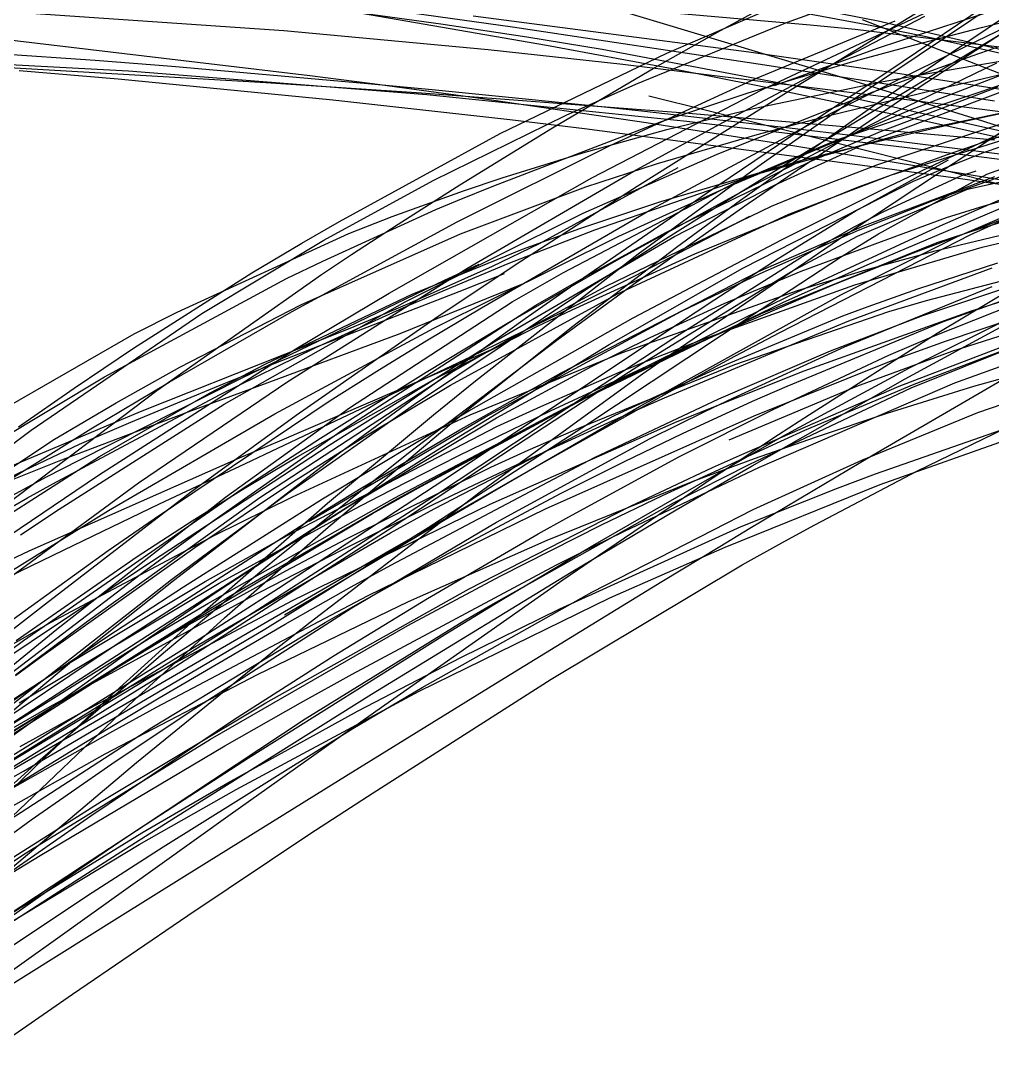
# Model space of a CAD drawing. Header units: metres. Extents: x -663 to 215, y -40 to 703.
# Drawn here: x 41.2 to 92.1, y 282.4 to 337 of the extents above; entities that cross this region are included whole.
import ezdxf

# ---------------------------------------------------------------- set-up
doc = ezdxf.new("R2010")
doc.units = ezdxf.units.M

msp = doc.modelspace()

# ---------------------------------------------------------------- linework, layer by layer
for p, q in [((77.846, 336.448, -2444.616), (84.978, 340.334, -2440.788)), ((86.103, 336.94, -2344.355), (73.764, 339.355, -2338.24)), ((84.067, 334.904, -2421.211), (91.501, 339.463, -2415.292)), ((81.359, 336.891, -2431.161), (87.31, 339.036, -2425.797)), ((86.71, 334.38, -2422.239), (93.634, 339.052, -2416.934)), ((66.962, 336.619, -2342.398), (53.025, 338.575, -2331.778)), ((84.447, 333.924, -2347.657), (69.39, 338.454, -2337.878)), ((85.599, 336.728, -2346.038), (75.498, 338.619, -2341.069)), ((90.523, 334.963, -2429.258), (96.218, 338.673, -2425.719)), ((90.747, 335.652, -2440.922), (96.816, 338.594, -2437.253)), ((82.543, 336.738, -2342.038), (67.581, 338.033, -2336.209)), ((85.552, 333.357, -2431.126), (92.345, 337.922, -2427.143)), ((54.979, 336.44, -2346.716), (41.224, 337.384, -2337.938)), ((68.729, 335.673, -2336.822), (57.734, 337.572, -2331.834)), ((63.204, 336.777, -2331.843), (59.134, 337.337, -2329.938)), ((79.339, 335.324, -2343.675), (64.892, 337.196, -2337.207)), ((75.04, 335.271, -2432.472), (79.902, 337.359, -2428.947)), ((80.047, 333.356, -2435.239), (88.792, 337.477, -2430.734)), ((84.075, 334.878, -2423.37), (88.546, 337.21, -2420.182)), ((87.185, 335.896, -2425.619), (92.443, 337.612, -2421.462)), ((90.751, 335.848, -2427.531), (93.039, 337.383, -2426.156)), ((91.583, 336.63, -2419.657), (95.462, 337.587, -2416.356)), ((67.71, 336.099, -2333.963), (63.204, 336.777, -2331.843)), ((80.168, 334.63, -2351.887), (66.962, 336.619, -2342.398)), ((73.409, 333.635, -2437.888), (81.359, 336.891, -2431.161)), ((79.707, 333.935, -2437.907), (86.997, 336.959, -2433.179)), ((84.896, 336.505, -2342.969), (82.543, 336.738, -2342.038)), ((97.287, 332.31, -2363.021), (85.278, 337.003, -2355.086)), ((88.615, 336.113, -2347.514), (85.599, 336.728, -2346.038)), ((98.094, 334.152, -2350.311), (86.103, 336.94, -2344.355)), ((87.962, 335.692, -2422.598), (91.583, 336.63, -2419.657)), ((89.586, 334.498, -2423.416), (93.655, 336.958, -2421.2)), ((65.689, 335.442, -2353.178), (54.979, 336.44, -2346.716)), ((71.659, 335.458, -2335.829), (67.71, 336.099, -2333.963)), ((74.416, 334.512, -2446.396), (77.846, 336.448, -2444.616)), ((96.889, 335.034, -2347.906), (84.896, 336.505, -2342.969)), ((94.352, 334.839, -2350.31), (88.615, 336.113, -2347.514)), ((56.349, 334.073, -2334.66), (40.003, 336.017, -2328.466)), ((75.312, 334.436, -2339.792), (68.729, 335.673, -2336.822)), ((80.672, 333.567, -2430.471), (86.119, 335.537, -2426.441)), ((84.658, 334.788, -2425.189), (87.962, 335.692, -2422.598)), ((85.879, 332.515, -2430.369), (90.751, 335.848, -2427.531)), ((86.119, 335.537, -2426.441), (87.185, 335.896, -2425.619)), ((86.509, 333.557, -2443.371), (90.747, 335.652, -2440.922)), ((91.038, 335.133, -2418.198), (93.034, 335.829, -2416.356)), ((46.838, 334.327, -2336.782), (33.626, 335.014, -2328.735)), ((45.096, 334.873, -2330.203), (36.725, 335.457, -2326.783)), ((72.735, 334.676, -2357.195), (65.689, 335.442, -2353.178)), ((66.308, 331.053, -2438.534), (75.04, 335.271, -2432.472)), ((83.063, 333.29, -2341.262), (71.659, 335.458, -2335.829)), ((86.786, 334.254, -2346.928), (79.339, 335.324, -2343.675)), ((85.703, 333.184, -2422.902), (91.038, 335.133, -2418.198)), ((88.203, 333.44, -2430.671), (90.523, 334.963, -2429.258)), ((88.307, 334.135, -2411.545), (93.601, 335.03, -2406.38)), ((46.883, 334.136, -2329.841), (33.333, 334.903, -2320.378)), ((49.111, 334.566, -2331.833), (45.096, 334.873, -2330.203)), ((59.371, 333.666, -2335.943), (49.111, 334.566, -2331.833)), ((69.043, 331.349, -2449.084), (74.416, 334.512, -2446.396)), ((85.161, 333.134, -2363.548), (72.735, 334.676, -2357.195)), ((79.813, 333.547, -2341.814), (75.312, 334.436, -2339.792)), ((77.967, 331.626, -2427.614), (84.075, 334.878, -2423.37)), ((79.296, 333.178, -2429.223), (84.658, 334.788, -2425.189)), ((92.192, 332.756, -2359.683), (80.168, 334.63, -2351.887)), ((81.471, 329.572, -2427.76), (89.586, 334.498, -2423.416)), ((81.919, 333.587, -2422.883), (84.067, 334.904, -2421.211)), ((87.029, 332.185, -2442.629), (92.329, 334.763, -2439.892)), ((46.295, 333.903, -2335.857), (41.123, 334.337, -2332.812)), ((57.543, 332.804, -2342.373), (46.295, 333.903, -2335.857)), ((62.477, 333.09, -2345.998), (46.838, 334.327, -2336.782)), ((54.038, 333.706, -2334.854), (46.883, 334.136, -2329.841)), ((59.62, 333.652, -2335.881), (56.349, 334.073, -2334.66)), ((72.1, 330.448, -2442.289), (79.707, 333.935, -2437.907)), ((82.781, 331.749, -2425.135), (86.71, 334.38, -2422.239)), ((84, 330.746, -2406.766), (93.981, 334.101, -2402.962)), ((91.585, 331.695, -2351.995), (84.447, 333.924, -2347.657)), ((86.365, 333.787, -2413.353), (88.307, 334.135, -2411.545)), ((95.954, 332.832, -2350.86), (86.786, 334.254, -2346.928)), ((87.807, 332.303, -2440.7), (92.473, 334.092, -2438.131)), ((90.965, 333.786, -2411.915), (93.518, 334.38, -2409.26)), ((62.182, 333.173, -2340.489), (54.038, 333.706, -2334.854)), ((62.742, 333.349, -2337.282), (59.371, 333.666, -2335.943)), ((65.143, 332.9, -2337.917), (59.62, 333.652, -2335.881)), ((67.638, 332.861, -2339.212), (62.742, 333.349, -2337.282)), ((69.762, 332.016, -2440.857), (73.409, 333.635, -2437.888)), ((71.114, 328.73, -2439.392), (80.047, 333.356, -2435.239)), ((73.48, 328.304, -2429.204), (81.919, 333.587, -2422.883)), ((79.299, 327.396, -2435.872), (88.203, 333.44, -2430.671)), ((79.573, 332.363, -2419.269), (86.365, 333.787, -2413.353)), ((79.798, 329.332, -2434.361), (85.552, 333.357, -2431.126)), ((88.643, 331.688, -2345.758), (79.813, 333.547, -2341.814)), ((83.542, 331.996, -2418.832), (88.988, 333.328, -2413.866)), ((84.136, 332.365, -2444.707), (86.509, 333.557, -2443.371)), ((85.915, 330.75, -2418.686), (93.064, 333.433, -2415.086)), ((86.222, 331.158, -2409.987), (92.397, 333.504, -2406.493)), ((88.988, 333.328, -2413.866), (90.965, 333.786, -2411.915)), ((66.82, 331.767, -2347.592), (57.543, 332.804, -2342.373)), ((75.986, 332.118, -2349.537), (62.182, 333.173, -2340.489)), ((76.083, 331.677, -2353.444), (62.477, 333.09, -2345.998)), ((73.965, 331.607, -2341.105), (65.143, 332.9, -2337.917)), ((71.776, 332.428, -2340.83), (67.638, 332.861, -2339.212)), ((77.183, 332.237, -2341.789), (74.089, 333.007, -2339.431)), ((74.766, 331.688, -2432.51), (79.296, 333.178, -2429.223)), ((77.637, 329.956, -2429.555), (85.703, 333.184, -2422.902)), ((95.517, 330.505, -2347.316), (83.063, 333.29, -2341.262)), ((97.763, 331.516, -2369.007), (85.161, 333.134, -2363.548)), ((73.861, 332.203, -2341.641), (71.776, 332.428, -2340.83)), ((75.045, 331.261, -2423.026), (79.573, 332.363, -2419.269)), ((83.638, 330.621, -2346.499), (77.183, 332.237, -2341.789)), ((78.486, 328.366, -2445.294), (87.807, 332.303, -2440.7)), ((81.773, 329.631, -2432.697), (85.879, 332.515, -2430.369)), ((82.933, 331.754, -2445.377), (84.136, 332.365, -2444.707)), ((87.572, 331.094, -2421.834), (94.12, 332.462, -2416.54)), ((90.563, 331.679, -2415.249), (95.229, 332.705, -2410.784)), ((91.674, 330.083, -2419.374), (99.595, 332.744, -2415.863)), ((62.801, 328.587, -2446.236), (69.762, 332.016, -2440.857)), ((65.973, 328.321, -2438.541), (74.766, 331.688, -2432.51)), ((70.731, 331.301, -2349.747), (66.82, 331.767, -2347.592)), ((81.468, 331.334, -2344.568), (73.861, 332.203, -2341.641)), ((74.279, 327.117, -2449.941), (82.933, 331.754, -2445.377)), ((84.729, 331.373, -2354.887), (75.986, 332.118, -2349.537)), ((87.489, 330.315, -2359.105), (76.083, 331.677, -2353.444)), ((77.112, 327.929, -2429.166), (82.781, 331.749, -2425.135)), ((79.583, 328.349, -2446.314), (87.029, 332.185, -2442.629)), ((81.941, 331.587, -2420.24), (83.542, 331.996, -2418.832)), ((86.087, 329.429, -2412.282), (92.915, 331.68, -2408.73)), ((86.806, 328.899, -2406.64), (96.945, 332.081, -2401.992)), ((87.819, 331.058, -2417.727), (90.563, 331.679, -2415.249)), ((98.63, 329.448, -2350.224), (88.643, 331.688, -2345.758)), ((94.125, 330.89, -2353.49), (91.585, 331.695, -2351.995)), ((91.808, 330.661, -2430.044), (93.993, 332.094, -2428.647)), ((64.197, 328.364, -2451.416), (69.043, 331.349, -2449.084)), ((70.635, 330.042, -2426.559), (75.045, 331.261, -2423.026)), ((85.819, 329.305, -2357.526), (70.731, 331.301, -2349.747)), ((73.316, 329.076, -2430.779), (77.967, 331.626, -2427.614)), ((81.741, 330.396, -2343.862), (73.965, 331.607, -2341.105)), ((79.769, 331.009, -2422.104), (81.941, 331.587, -2420.24)), ((84.965, 330.92, -2345.903), (81.468, 331.334, -2344.568)), ((82.543, 329.586, -2412.061), (86.222, 331.158, -2409.987)), ((92.214, 330.7, -2359.152), (84.729, 331.373, -2354.887)), ((86.679, 328.294, -2444.443), (93.187, 331.385, -2441.578)), ((57.892, 326.448, -2444.057), (66.308, 331.053, -2438.534)), ((74.557, 329.476, -2426.379), (79.769, 331.009, -2422.104)), ((78.566, 328.452, -2408.812), (84, 330.746, -2406.766)), ((79.543, 328.866, -2427.811), (87.572, 331.094, -2421.834)), ((80.705, 328.371, -2421.081), (85.915, 330.75, -2418.686)), ((87.38, 329.678, -2349.117), (83.638, 330.621, -2346.499)), ((83.756, 330.077, -2421.214), (87.819, 331.058, -2417.727)), ((98.598, 329.21, -2351.057), (84.965, 330.92, -2345.903)), ((89.469, 329.125, -2431.515), (91.808, 330.661, -2430.044)), ((89.734, 329.958, -2420.707), (93.068, 331.102, -2417.578)), ((64.066, 326.429, -2446.34), (72.1, 330.448, -2442.289)), ((66.423, 328.733, -2429.827), (70.635, 330.042, -2426.559)), ((95.822, 328.071, -2348.757), (81.741, 330.396, -2343.862)), ((82.298, 329.71, -2422.435), (83.756, 330.077, -2421.214)), ((96.01, 329.25, -2362.931), (87.489, 330.315, -2359.105)), ((89.698, 329.3, -2420.18), (91.674, 330.083, -2419.374)), ((91.795, 328.926, -2423.453), (95.726, 330.353, -2419.217)), ((70.662, 326.88, -2434.963), (77.637, 329.956, -2429.555)), ((74.726, 327.489, -2428.424), (82.298, 329.71, -2422.435)), ((76.219, 326.504, -2415.575), (82.543, 329.586, -2412.061)), ((76.748, 326.654, -2430.262), (81.471, 329.572, -2427.76)), ((78.898, 327.57, -2434.296), (81.773, 329.631, -2432.697)), ((84.905, 326.985, -2425.693), (89.786, 329.672, -2421.902)), ((85.078, 328.264, -2424.852), (89.734, 329.958, -2420.707)), ((98.124, 326.943, -2355.869), (87.38, 329.678, -2349.117)), ((90.261, 325.652, -2425.597), (99.654, 329.7, -2421.149)), ((90.932, 325.756, -2427.356), (99.165, 329.497, -2422.503)), ((64.572, 323.987, -2436.514), (73.316, 329.076, -2430.779)), ((68.365, 325.295, -2424.151), (75.632, 329.271, -2422.317)), ((70.799, 328.258, -2429.349), (74.557, 329.476, -2426.379)), ((73.536, 324.744, -2437.74), (79.798, 329.332, -2434.361)), ((82.085, 327.89, -2414.349), (86.087, 329.429, -2412.282)), ((84.358, 325.737, -2434.639), (89.469, 329.125, -2431.515)), ((90.412, 328.673, -2359.784), (85.819, 329.305, -2357.526)), ((87.958, 328.562, -2420.86), (89.698, 329.3, -2420.18)), ((88.986, 327.546, -2425.202), (93.37, 329.104, -2422.67)), ((90.435, 328.832, -2423.148), (91.233, 329.109, -2422.325)), ((57.071, 325.468, -2450.425), (62.801, 328.587, -2446.236)), ((60.498, 322.697, -2443.735), (71.114, 328.73, -2439.392)), ((64.384, 328.055, -2431.38), (66.423, 328.733, -2429.827)), ((69.627, 323.78, -2412.078), (78.566, 328.452, -2408.812)), ((71.264, 326.009, -2433.386), (79.543, 328.866, -2427.811)), ((79.014, 324.008, -2423.914), (87.958, 328.562, -2420.86)), ((81.42, 326.838, -2409.058), (86.806, 328.899, -2406.64)), ((85.383, 326.235, -2426.069), (92.218, 328.798, -2422.123)), ((85.532, 324.171, -2443.726), (95.639, 328.456, -2439.039)), ((86.128, 325.801, -2427.719), (91.795, 328.926, -2423.453)), ((86.363, 326.954, -2426.621), (90.435, 328.832, -2423.148)), ((96.864, 327.771, -2362.814), (90.412, 328.673, -2359.784)), ((90.781, 328.145, -2420.001), (94.272, 328.912, -2416.039)), ((60.658, 326.705, -2434.152), (64.384, 328.055, -2431.38)), ((60.961, 326.304, -2452.928), (64.197, 328.364, -2451.416)), ((64.078, 327.545, -2439.807), (65.973, 328.321, -2438.541)), ((64.229, 325.809, -2434.296), (70.799, 328.258, -2429.349)), ((67.149, 324.203, -2433.769), (73.48, 328.304, -2429.204)), ((70.69, 323.515, -2433.551), (77.112, 327.929, -2429.166)), ((72.551, 324.497, -2449.634), (79.583, 328.349, -2446.314)), ((75.446, 325.654, -2423.305), (80.705, 328.371, -2421.081)), ((75.975, 327.255, -2446.461), (78.486, 328.366, -2445.294)), ((76.505, 324.755, -2431.895), (85.078, 328.264, -2424.852)), ((80.513, 327.246, -2415.157), (82.085, 327.89, -2414.349)), ((81.042, 325.489, -2446.834), (86.679, 328.294, -2444.443)), ((85.029, 325.675, -2424.865), (90.781, 328.145, -2420.001)), ((87.964, 324.81, -2442.498), (97.165, 328.299, -2437.861)), ((62.941, 327.069, -2440.558), (64.078, 327.545, -2439.807)), ((70.477, 326.076, -2431.644), (74.726, 327.489, -2428.424)), ((73.301, 323.164, -2439.238), (79.299, 327.396, -2435.872)), ((75.547, 325.109, -2436.124), (78.898, 327.57, -2434.296)), ((85.073, 325.995, -2427.309), (88.986, 327.546, -2425.202)), ((89.353, 326.211, -2441.477), (92.634, 327.647, -2439.946)), ((91.663, 327.26, -2414.099), (93.234, 327.706, -2413.392)), ((57.016, 324.368, -2444.322), (62.941, 327.069, -2440.558)), ((61.336, 322.239, -2441.657), (70.662, 326.88, -2434.963)), ((65.326, 321.932, -2454.325), (74.279, 327.117, -2449.941)), ((71.86, 323.054, -2419.462), (80.513, 327.246, -2415.157)), ((72.447, 322.665, -2412.908), (81.42, 326.838, -2409.058)), ((72.522, 325.674, -2447.994), (75.975, 327.255, -2446.461)), ((80.874, 324.5, -2428.188), (84.905, 326.985, -2425.693)), ((84.819, 326.148, -2427.78), (86.363, 326.954, -2426.621)), ((89.691, 326.661, -2414.981), (91.663, 327.26, -2414.099)), ((91.443, 326.081, -2424.215), (94.766, 327.082, -2422.18)), ((55.377, 321.716, -2450.068), (64.066, 326.429, -2446.34)), ((55.926, 325.317, -2445.313), (57.892, 326.448, -2444.057)), ((58.379, 325.824, -2435.814), (60.658, 326.705, -2434.152)), ((58.524, 324.714, -2454.041), (60.961, 326.304, -2452.928)), ((73.356, 323.603, -2429.58), (79.382, 326.726, -2427.443)), ((74.975, 325.547, -2431.197), (76.748, 326.654, -2430.262)), ((74.978, 325.866, -2416.258), (76.219, 326.504, -2415.575)), ((79.838, 323.822, -2428.94), (85.383, 326.235, -2426.069)), ((81.626, 322.644, -2444.903), (89.353, 326.211, -2441.477)), ((82.081, 323.852, -2418.285), (89.691, 326.661, -2414.981)), ((89.101, 324.903, -2419.429), (94.548, 326.228, -2414.442)), ((91.551, 325.102, -2408.369), (97.892, 326.615, -2405.214)), ((49.396, 321.698, -2441.979), (58.379, 325.824, -2435.814)), ((55.868, 322.074, -2440.184), (64.229, 325.809, -2434.296)), ((62.841, 320.858, -2451.78), (72.522, 325.674, -2447.994)), ((66.733, 324.254, -2436.218), (71.264, 326.009, -2433.386)), ((67.487, 324.999, -2433.851), (70.477, 326.076, -2431.644)), ((70.912, 323.642, -2418.461), (74.978, 325.866, -2416.258)), ((75.763, 319.851, -2439.644), (84.358, 325.737, -2434.639)), ((79.924, 323.723, -2429.86), (85.073, 325.995, -2427.309)), ((80.951, 320.637, -2432), (90.932, 325.756, -2427.356)), ((81.535, 323.81, -2427.243), (85.029, 325.675, -2424.865)), ((82.05, 324.565, -2429.601), (84.819, 326.148, -2427.78)), ((84.139, 324.584, -2428.95), (86.128, 325.801, -2427.719)), ((89.191, 325.339, -2425.533), (91.443, 326.081, -2424.215)), ((50.692, 321.63, -2454.791), (57.071, 325.468, -2450.425)), ((53.301, 323.755, -2446.956), (55.926, 325.317, -2445.313)), ((65.914, 324.099, -2424.674), (68.365, 325.295, -2424.151)), ((66.137, 320.224, -2426.767), (75.446, 325.654, -2423.305)), ((70.802, 322.892, -2433.383), (74.975, 325.547, -2431.197)), ((73.284, 321.392, -2449.968), (81.042, 325.489, -2446.834)), ((79.989, 321.631, -2430.255), (89.191, 325.339, -2425.533)), ((84.158, 322.6, -2428.014), (90.261, 325.652, -2425.597)), ((56.957, 323.675, -2454.745), (58.524, 324.714, -2454.041)), ((61.695, 322.644, -2437.957), (67.487, 324.999, -2433.851)), ((65.026, 318.098, -2442.068), (73.536, 324.744, -2437.74)), ((70.081, 321.822, -2436.818), (76.505, 324.755, -2431.895)), ((70.123, 320.972, -2438.998), (75.547, 325.109, -2436.124)), ((77.91, 320.5, -2431.882), (84.139, 324.584, -2428.95)), ((83.793, 323.142, -2444.502), (87.964, 324.81, -2442.498)), ((84.887, 323.137, -2411.723), (91.551, 325.102, -2408.369)), ((85.468, 323.908, -2422.599), (89.101, 324.903, -2419.429)), ((88.632, 322.309, -2417.698), (97.291, 324.573, -2413.531)), ((55.125, 323.463, -2445.493), (57.016, 324.368, -2444.322)), ((61.562, 322.167, -2425.462), (65.914, 324.099, -2424.674)), ((61.584, 322.076, -2439.205), (66.733, 324.254, -2436.218)), ((62.88, 321.357, -2436.763), (67.149, 324.203, -2433.769)), ((63.39, 323.366, -2407.021), (65.213, 324.219, -2406.752)), ((66.656, 321.095, -2452.29), (72.551, 324.497, -2449.634)), ((75.352, 320.324, -2433.027), (82.05, 324.565, -2429.601)), ((79.381, 323.549, -2429.021), (80.874, 324.5, -2428.188)), ((81.11, 322.199, -2445.687), (85.532, 324.171, -2443.726)), ((88.184, 322.919, -2426.598), (92.379, 324.288, -2424.379)), ((88.446, 321.52, -2426.019), (96.351, 324.156, -2421.506)), ((88.92, 320.412, -2433.365), (98.188, 324.093, -2426.957)), ((89.204, 320.59, -2416.887), (95.057, 324.1, -2413.636)), ((47.113, 319.805, -2450.634), (53.301, 323.755, -2446.956)), ((48.333, 317.589, -2458.343), (56.957, 323.675, -2454.745)), ((55.182, 318.06, -2442.334), (64.572, 323.987, -2436.514)), ((64.157, 322.785, -2408.565), (66.529, 323.721, -2408.188)), ((66.946, 322.241, -2413.036), (69.627, 323.78, -2412.078)), ((67.618, 321.368, -2435.597), (70.69, 323.515, -2433.551)), ((68.176, 322.065, -2419.916), (70.912, 323.642, -2418.461)), ((69.509, 318.519, -2433.452), (79.838, 323.822, -2428.94)), ((69.559, 321.696, -2430.738), (73.356, 323.603, -2429.58)), ((72.013, 320.005, -2426.036), (79.014, 324.008, -2423.914)), ((73.765, 319.021, -2431.251), (81.535, 323.81, -2427.243)), ((75.806, 321.754, -2431.747), (79.924, 323.723, -2429.86)), ((77.546, 322.357, -2429.97), (79.381, 323.549, -2429.021)), ((78.047, 322.154, -2419.99), (82.081, 323.852, -2418.285)), ((81.887, 322.833, -2425.594), (85.468, 323.908, -2422.599)), ((84.566, 321.247, -2410.96), (92.079, 324.017, -2408.229)), ((90.99, 321.775, -2411.881), (97.148, 323.701, -2409.502)), ((45.594, 318.306, -2450.919), (55.125, 323.463, -2445.493)), ((52.803, 318.258, -2409.236), (63.39, 323.366, -2407.021)), ((61.065, 320.586, -2423.544), (67.538, 323.193, -2422.396)), ((67.583, 320.744, -2421.516), (71.86, 323.054, -2419.462)), ((69.272, 320.237, -2441.434), (73.301, 323.164, -2439.238)), ((76.142, 319.859, -2447.975), (83.793, 323.142, -2444.502)), ((77.023, 320.323, -2415.666), (84.887, 323.137, -2411.723)), ((84.349, 319.884, -2434.796), (92.084, 323.039, -2429.498)), ((87.75, 318.78, -2422.086), (96.398, 323.071, -2416.278)), ((89.526, 321.209, -2408.644), (94.698, 323.048, -2405.788)), ((89.637, 320.181, -2409.954), (97.903, 322.968, -2406.561)), ((54.04, 318.988, -2443.051), (61.695, 322.644, -2437.957)), ((55.603, 319.768, -2445.566), (60.498, 322.697, -2443.735)), ((57.406, 320.162, -2409.768), (64.157, 322.785, -2408.565)), ((61.828, 316.886, -2437.979), (70.802, 322.892, -2433.383)), ((63.708, 317.866, -2416.378), (72.447, 322.665, -2412.908)), ((72.723, 319.585, -2432.55), (81.887, 322.833, -2425.594)), ((72.919, 318.336, -2448.508), (81.626, 322.644, -2444.903)), ((73.602, 316.749, -2431.435), (84.158, 322.6, -2428.014)), ((85.575, 321.992, -2427.898), (88.184, 322.919, -2426.598)), ((49.537, 318.812, -2444.358), (55.868, 322.074, -2440.184)), ((51.848, 316.87, -2447.842), (61.336, 322.239, -2441.657)), ((58.092, 315.543, -2424.884), (68.176, 322.065, -2419.916)), ((58.422, 316.69, -2415.921), (66.946, 322.241, -2413.036)), ((59.947, 321.481, -2425.729), (61.562, 322.167, -2425.462)), ((60.146, 321.443, -2440.008), (61.584, 322.076, -2439.205)), ((62.429, 320.188, -2455.687), (65.326, 321.932, -2454.325)), ((70.011, 316.817, -2450.241), (81.11, 322.199, -2445.687)), ((74.163, 320.363, -2421.589), (78.047, 322.154, -2419.99)), ((74.664, 320.451, -2431.318), (77.546, 322.357, -2429.97)), ((84.26, 321.505, -2428.532), (85.575, 321.992, -2427.898)), ((86.67, 321.737, -2418.631), (88.632, 322.309, -2417.698)), ((41.739, 315.512, -2460.274), (50.692, 321.63, -2454.791)), ((47.14, 320.57, -2443.472), (49.396, 321.698, -2441.979)), ((48.976, 318.036, -2452.418), (55.377, 321.716, -2450.068)), ((55.627, 316.298, -2441.63), (62.88, 321.357, -2436.763)), ((56.66, 319.842, -2441.859), (60.146, 321.443, -2440.008)), ((58.452, 320.862, -2425.962), (59.947, 321.481, -2425.729)), ((61.805, 317.2, -2439.331), (67.618, 321.368, -2435.597)), ((64.673, 316.526, -2453.224), (73.284, 321.392, -2449.968)), ((64.786, 319.372, -2432.001), (69.559, 321.696, -2430.738)), ((65.545, 316.219, -2435.764), (75.806, 321.754, -2431.747)), ((68.272, 320.957, -2438.164), (70.081, 321.822, -2436.818)), ((71.925, 317.812, -2433.807), (79.989, 321.631, -2430.255)), ((77.765, 318.804, -2431.37), (84.26, 321.505, -2428.532)), ((78.601, 318.954, -2422.349), (86.67, 321.737, -2418.631)), ((82.239, 318.619, -2415.171), (90.99, 321.775, -2411.881)), ((83.602, 319.665, -2428.517), (88.446, 321.52, -2426.019)), ((87.835, 317.73, -2432.003), (97.24, 321.524, -2425.387)), ((89.977, 319.654, -2432.313), (96.698, 321.805, -2427.004)), ((54.514, 316.365, -2454.559), (62.841, 320.858, -2451.78)), ((55.038, 319.491, -2426.441), (58.452, 320.862, -2425.962)), ((62.433, 318.562, -2454.118), (66.656, 321.095, -2452.29)), ((62.843, 318.175, -2442.019), (68.272, 320.957, -2438.164)), ((64.301, 316.328, -2441.958), (70.123, 320.972, -2438.998)), ((74.908, 317.206, -2414.337), (84.566, 321.247, -2410.96)), ((81.337, 317.824, -2412.934), (89.526, 321.209, -2408.644)), ((87.518, 318.208, -2420.288), (92.701, 321.015, -2416.839)), ((90.131, 317.989, -2407.91), (99.143, 321.282, -2403.753)), ((38.619, 315.67, -2448.673), (47.14, 320.57, -2443.472)), ((54.102, 318.002, -2424.543), (61.065, 320.586, -2423.544)), ((59.104, 315.835, -2429.095), (66.137, 320.224, -2426.767)), ((61.493, 314.316, -2445.45), (69.272, 320.237, -2441.434)), ((63.786, 318.546, -2423.279), (67.583, 320.744, -2421.516)), ((70.592, 315.638, -2434.513), (77.91, 320.5, -2431.882)), ((71.099, 318.847, -2422.82), (74.163, 320.363, -2421.589)), ((71.702, 317.93, -2434.617), (75.352, 320.324, -2433.027)), ((71.874, 318.587, -2432.506), (74.664, 320.451, -2431.318)), ((74.057, 319.16, -2417.14), (77.023, 320.323, -2415.666)), ((78.607, 319.388, -2432.989), (80.951, 320.637, -2432)), ((82.519, 316.343, -2420.42), (89.204, 320.59, -2416.887)), ((86.665, 319.442, -2434.831), (88.92, 320.412, -2433.365)), ((87.212, 317.818, -2430.592), (93.885, 320.388, -2425.416)), ((43.995, 317.713, -2452.409), (47.113, 319.805, -2450.634)), ((45.278, 313.16, -2448.88), (55.603, 319.768, -2445.566)), ((51.61, 317.372, -2444.321), (56.66, 319.842, -2441.859)), ((54.386, 318.974, -2410.322), (57.406, 320.162, -2409.768)), ((59.989, 318.687, -2456.806), (62.429, 320.188, -2455.687)), ((63.031, 314.49, -2428.488), (72.013, 320.005, -2426.036)), ((64.022, 318.935, -2402.131), (66.484, 320.023, -2401.832)), ((68.942, 316.525, -2451.042), (76.142, 319.859, -2447.975)), ((73.769, 318.46, -2440.779), (75.763, 319.851, -2439.644)), ((77.754, 317.164, -2431.248), (83.602, 319.665, -2428.517)), ((78.487, 317.194, -2438.41), (84.349, 319.884, -2434.796)), ((86.876, 319.176, -2411.07), (89.637, 320.181, -2409.954)), ((87.994, 317.92, -2429.448), (93.793, 320.14, -2424.924)), ((47.475, 316.486, -2427.303), (55.038, 319.491, -2426.441)), ((59.018, 316.631, -2433.321), (64.786, 319.372, -2432.001)), ((64.74, 316.326, -2437.965), (72.723, 319.585, -2432.55)), ((72.596, 318.566, -2417.862), (74.057, 319.16, -2417.14)), ((76.765, 318.393, -2433.733), (78.607, 319.388, -2432.989)), ((79.605, 316.275, -2413.916), (86.876, 319.176, -2411.07)), ((80.648, 316.624, -2438.44), (86.665, 319.442, -2434.831)), ((84.985, 317.812, -2435.9), (89.977, 319.654, -2432.313)), ((91.116, 317.816, -2424.052), (96.087, 319.228, -2419.841)), ((91.328, 316.438, -2430.561), (99.392, 319.248, -2423.748)), ((46.202, 316.951, -2446.462), (49.537, 318.812, -2444.358)), ((51.083, 317.45, -2444.94), (54.04, 318.988, -2443.051)), ((51.856, 317.963, -2410.788), (54.386, 318.974, -2410.322)), ((54.769, 314.964, -2403.889), (64.022, 318.935, -2402.131)), ((57.406, 317.063, -2457.959), (59.989, 318.687, -2456.806)), ((63.362, 312.908, -2435.563), (71.874, 318.587, -2432.506)), ((66.116, 316.165, -2424.739), (71.099, 318.847, -2422.82)), ((70.553, 315.676, -2425.852), (78.601, 318.954, -2422.349)), ((71.609, 317.639, -2432.231), (73.765, 319.021, -2431.251)), ((72.327, 316.296, -2433.499), (77.765, 318.804, -2431.37)), ((75.582, 315.964, -2417.59), (82.239, 318.619, -2415.171)), ((81.106, 315.21, -2426.242), (87.75, 318.78, -2422.086)), ((39.723, 314.797, -2453.964), (45.594, 318.306, -2450.919)), ((44.259, 313.946, -2411.33), (52.803, 318.258, -2409.236)), ((44.874, 315.591, -2453.75), (48.976, 318.036, -2452.418)), ((47.374, 312.754, -2446.852), (55.182, 318.06, -2442.334)), ((53.718, 311.984, -2427.499), (63.786, 318.546, -2423.279)), ((55.713, 314.138, -2446.715), (62.843, 318.175, -2442.019)), ((56.904, 315.104, -2456.392), (62.433, 318.562, -2454.118)), ((62.823, 316.325, -2443.153), (65.026, 318.098, -2442.068)), ((64.169, 315.523, -2435.502), (69.509, 318.519, -2433.452)), ((65.254, 312.277, -2445.373), (73.769, 318.46, -2440.779)), ((67.943, 315.754, -2450.464), (72.919, 318.336, -2448.508)), ((68.439, 316.759, -2419.886), (72.596, 318.566, -2417.862)), ((75.328, 317.609, -2434.294), (76.765, 318.393, -2433.733)), ((79.504, 313.654, -2425.195), (87.518, 318.208, -2420.288)), ((85.85, 314.228, -2422.964), (92.777, 318.261, -2418.847)), ((40.494, 311.659, -2461.271), (48.333, 317.589, -2458.343)), ((41.082, 315.687, -2454.005), (43.995, 317.713, -2452.409)), ((46.972, 315.938, -2411.681), (51.856, 317.963, -2410.788)), ((49.973, 316.484, -2425.065), (54.102, 318.002, -2424.543)), ((59.195, 315.164, -2418.055), (63.708, 317.866, -2416.378)), ((62.184, 312.584, -2437.394), (71.925, 317.812, -2433.807)), ((67.167, 314.733, -2434.034), (71.609, 317.639, -2432.231)), ((68.044, 313.523, -2436.835), (75.328, 317.609, -2434.294)), ((68.819, 316.02, -2435.762), (71.702, 317.93, -2434.617)), ((78.303, 315.005, -2440.186), (84.985, 317.812, -2435.9)), ((78.853, 314.193, -2436.325), (87.212, 317.818, -2430.592)), ((79.38, 313.736, -2437.189), (87.835, 317.73, -2432.003)), ((79.534, 317.035, -2413.854), (81.337, 317.824, -2412.934)), ((79.885, 313.577, -2412.403), (90.131, 317.989, -2407.91)), ((82.26, 315.521, -2433.541), (87.994, 317.92, -2429.448)), ((86.576, 316.406, -2427.686), (91.116, 317.816, -2424.052)), ((42.874, 312.701, -2447.914), (51.61, 317.372, -2444.321)), ((42.89, 314.987, -2448.466), (46.202, 316.951, -2446.462)), ((45.322, 314.144, -2448.414), (51.083, 317.45, -2444.94)), ((48.185, 310.879, -2461.704), (57.406, 317.063, -2457.959)), ((57.897, 314.328, -2441.761), (61.805, 317.2, -2439.331)), ((71.255, 314.09, -2433.959), (77.754, 317.164, -2431.248)), ((72.168, 316, -2415.273), (74.908, 317.206, -2414.337)), ((75.855, 315.342, -2415.677), (79.534, 317.035, -2413.854)), ((77.06, 316.512, -2439.252), (78.487, 317.194, -2438.41)), ((37.728, 312.384, -2428.165), (47.475, 316.486, -2427.303)), ((43.206, 311.385, -2452.874), (51.848, 316.87, -2447.842)), ((43.211, 313.91, -2425.814), (49.973, 316.484, -2425.065)), ((51.923, 312.013, -2417.967), (58.422, 316.69, -2415.921)), ((55.169, 312.191, -2441.288), (61.828, 316.886, -2437.979)), ((56.357, 315.376, -2433.885), (59.018, 316.631, -2433.321)), ((57.004, 311.921, -2455.908), (64.673, 316.526, -2453.224)), ((60.796, 311.968, -2453.681), (70.011, 316.817, -2450.241)), ((64.114, 314.163, -2452.996), (68.942, 316.525, -2451.042)), ((66.143, 315.712, -2420.987), (68.439, 316.759, -2419.886)), ((66.596, 312.689, -2433.4), (73.602, 316.749, -2431.435)), ((74.172, 315.077, -2440.885), (77.06, 316.512, -2439.252)), ((75.672, 314.111, -2441.178), (80.648, 316.624, -2438.44)), ((82.822, 315.156, -2430.547), (86.576, 316.406, -2427.686)), ((85.253, 313.952, -2435.167), (91.328, 316.438, -2430.561)), ((88.168, 313.387, -2417.948), (95.195, 316.789, -2414.45)), ((44.271, 314.783, -2412.17), (46.972, 315.938, -2411.681)), ((45.801, 311.299, -2456.938), (54.514, 316.365, -2454.559)), ((50.093, 312.265, -2445.169), (55.627, 316.298, -2441.63)), ((55.439, 312.029, -2443.461), (64.74, 316.326, -2437.965)), ((56.298, 310.749, -2438.784), (65.545, 316.219, -2435.764)), ((57.178, 310.335, -2445.368), (64.301, 316.328, -2441.958)), ((57.274, 311.694, -2445.761), (62.823, 316.325, -2443.153)), ((58.416, 311.55, -2427.458), (66.116, 316.165, -2424.739)), ((62.86, 311.392, -2436.645), (72.327, 316.296, -2433.499)), ((65.246, 313.648, -2437.06), (68.819, 316.02, -2435.762)), ((65.788, 311.634, -2420.946), (75.582, 315.964, -2417.59)), ((67.534, 313.873, -2416.814), (72.168, 316, -2415.273)), ((68.683, 311.387, -2417.914), (79.605, 316.275, -2413.916)), ((80.888, 315.284, -2421.261), (82.519, 316.343, -2420.42)), ((85.962, 313.227, -2429.326), (94.315, 316.143, -2422.814)), ((36.232, 311.39, -2463.295), (41.739, 315.512, -2460.274)), ((37.246, 310.819, -2455.743), (44.874, 315.591, -2453.75)), ((51.328, 310.795, -2427.908), (58.092, 315.543, -2424.884)), ((52.964, 313.778, -2434.559), (56.357, 315.376, -2433.885)), ((55.149, 309.996, -2425.869), (66.143, 315.712, -2420.987)), ((57.362, 314.726, -2429.645), (59.104, 315.835, -2429.095)), ((59.031, 312.476, -2437.278), (64.169, 315.523, -2435.502)), ((60.801, 311.855, -2453.09), (67.943, 315.754, -2450.464)), ((62.534, 310.414, -2436.883), (70.592, 315.638, -2434.513)), ((67.784, 314.463, -2427.013), (70.553, 315.676, -2425.852)), ((72.785, 313.864, -2417.153), (75.855, 315.342, -2415.677)), ((74.808, 312.099, -2438.288), (82.26, 315.521, -2433.541)), ((86.211, 312.668, -2431.116), (93.948, 315.409, -2425.279)), ((32.433, 309.135, -2414.216), (44.271, 314.783, -2412.17)), ((35.756, 310.269, -2452.4), (42.89, 314.987, -2448.466)), ((52.659, 314.062, -2404.343), (54.769, 314.964, -2403.889)), ((52.798, 312.444, -2457.998), (56.904, 315.104, -2456.392)), ((55.44, 312.793, -2419.372), (59.195, 315.164, -2418.055)), ((66.114, 310.695, -2444.918), (74.172, 315.077, -2440.885)), ((71.163, 309.481, -2431.879), (81.106, 315.21, -2426.242)), ((78.883, 313.967, -2422.279), (80.888, 315.284, -2421.261)), ((79.628, 314.033, -2432.878), (82.822, 315.156, -2430.547)), ((48.055, 308.633, -2432.273), (57.362, 314.726, -2429.645)), ((49.201, 307.645, -2446.805), (57.897, 314.328, -2441.761)), ((54.69, 308.877, -2448.721), (61.493, 314.316, -2445.45)), ((56.358, 310.254, -2430.182), (63.031, 314.49, -2428.488)), ((60.436, 310.301, -2436.4), (67.167, 314.733, -2434.034)), ((65.828, 313.575, -2427.816), (67.784, 314.463, -2427.013)), ((79.391, 310.374, -2426.539), (85.85, 314.228, -2422.964)), ((37.698, 311.693, -2426.357), (43.211, 313.91, -2425.814)), ((38.867, 309.996, -2451.977), (45.322, 314.144, -2448.414)), ((41.634, 309.195, -2407.089), (52.659, 314.062, -2404.343)), ((42.542, 313.063, -2411.766), (44.259, 313.946, -2411.33)), ((48.467, 311.65, -2435.387), (52.964, 313.778, -2434.559)), ((54.328, 313.321, -2447.596), (55.713, 314.138, -2446.715)), ((60.582, 308.446, -2437.691), (71.255, 314.09, -2433.959)), ((61.435, 312.809, -2454.046), (64.114, 314.163, -2452.996)), ((64.249, 312.314, -2417.878), (67.534, 313.873, -2416.814)), ((69.467, 312.2, -2418.696), (72.785, 313.864, -2417.153)), ((69.741, 310.896, -2444.138), (75.672, 314.111, -2441.178)), ((75.391, 311.705, -2439.436), (79.38, 313.736, -2437.189)), ((76.426, 312.851, -2435.118), (79.628, 314.033, -2432.878)), ((77.436, 313.554, -2437.248), (78.853, 314.193, -2436.325)), ((77.472, 313.03, -2422.986), (78.883, 313.967, -2422.279)), ((79.562, 311.355, -2439.074), (85.253, 313.952, -2435.167)), ((37.722, 308.046, -2450.903), (45.278, 313.16, -2448.88)), ((52.734, 312.36, -2448.591), (54.328, 313.321, -2447.596)), ((58.266, 309.82, -2430.691), (65.828, 313.575, -2427.816)), ((60.313, 309.087, -2439.191), (68.044, 313.523, -2436.835)), ((62.974, 312.144, -2437.838), (65.246, 313.648, -2437.06)), ((72.817, 310.223, -2415.339), (79.885, 313.577, -2412.403)), ((73.144, 311.528, -2439.885), (77.436, 313.554, -2437.248)), ((75.534, 311.341, -2427.489), (79.504, 313.654, -2425.195)), ((82.787, 310.555, -2420.492), (88.168, 313.387, -2417.948)), ((83.97, 312.483, -2430.799), (85.962, 313.227, -2429.326)), ((32.441, 307.591, -2414.456), (42.542, 313.063, -2411.766)), ((38.21, 306.031, -2451.627), (47.374, 312.754, -2446.852)), ((41.548, 311.968, -2448.418), (42.874, 312.701, -2447.914)), ((50.316, 309.373, -2421.025), (55.44, 312.793, -2419.372)), ((54.703, 307.245, -2438.214), (63.362, 312.908, -2435.563)), ((59.617, 311.142, -2438.259), (62.184, 312.584, -2437.394)), ((59.974, 312.059, -2454.607), (61.435, 312.809, -2454.046)), ((63.436, 310.833, -2434.229), (66.596, 312.689, -2433.4)), ((68.764, 309.749, -2439.996), (76.426, 312.851, -2435.118)), ((75.591, 311.77, -2423.913), (77.472, 313.03, -2422.986)), ((78.098, 309.394, -2436.51), (86.211, 312.668, -2431.116)), ((41.351, 304.491, -2461.861), (52.798, 312.444, -2457.998)), ((42.497, 306.427, -2449.686), (50.093, 312.265, -2445.169)), ((49.089, 307.699, -2444.198), (55.169, 312.191, -2441.288)), ((50.18, 310.771, -2450.135), (52.734, 312.36, -2448.591)), ((51.328, 310.004, -2445.673), (55.439, 312.029, -2443.461)), ((52.585, 305.456, -2440.859), (62.974, 312.144, -2437.838)), ((56.362, 305.459, -2449.769), (65.254, 312.277, -2445.373)), ((57.056, 311.275, -2437.923), (59.031, 312.476, -2437.278)), ((58.671, 311.381, -2455.101), (59.974, 312.059, -2454.607)), ((62.773, 311.602, -2418.35), (64.249, 312.314, -2417.878)), ((63.352, 308.938, -2421.369), (69.467, 312.2, -2418.696)), ((71.61, 310.555, -2440.182), (74.808, 312.099, -2438.288)), ((78.934, 310.461, -2434.291), (83.97, 312.483, -2430.799)), ((37.498, 309.661, -2449.818), (41.548, 311.968, -2448.418)), ((43.09, 305.089, -2420.444), (51.923, 312.013, -2417.967)), ((43.47, 309.255, -2436.237), (48.467, 311.65, -2435.387)), ((44.697, 305.516, -2430.738), (53.718, 311.984, -2427.499)), ((49.725, 307.308, -2458.235), (57.004, 311.921, -2455.908)), ((50.12, 305.415, -2448.85), (57.274, 311.694, -2445.761)), ((52.197, 306.86, -2455.95), (60.801, 311.855, -2453.09)), ((52.654, 307.387, -2456.427), (60.796, 311.968, -2453.681)), ((52.955, 308.029, -2429.209), (58.416, 311.55, -2427.458)), ((55.433, 306.592, -2424.207), (65.788, 311.634, -2420.946)), ((57.997, 309.225, -2419.828), (62.773, 311.602, -2418.35)), ((64.643, 307.182, -2444.465), (73.144, 311.528, -2439.885)), ((65.828, 306.345, -2444.108), (75.391, 311.705, -2439.436)), ((71.456, 308.954, -2425.885), (75.591, 311.77, -2423.913)), ((38.781, 306.963, -2458.457), (45.801, 311.299, -2456.938)), ((41.18, 310.04, -2453.99), (43.206, 311.385, -2452.874)), ((46.649, 304.581, -2440.781), (57.056, 311.275, -2437.923)), ((49.816, 305.281, -2441.053), (59.617, 311.142, -2438.259)), ((51.595, 307.495, -2457.601), (58.671, 311.381, -2455.101)), ((59.366, 306.836, -2421.058), (68.683, 311.387, -2417.914)), ((60.564, 310.146, -2437.348), (62.86, 311.392, -2436.645)), ((70.034, 308.071, -2430.479), (75.534, 311.341, -2427.489)), ((71.112, 307.034, -2444.102), (79.562, 311.355, -2439.074)), ((45.774, 309.207, -2462.625), (48.185, 310.879, -2461.704)), ((47.294, 308.906, -2451.811), (50.18, 310.771, -2450.135)), ((47.756, 308.189, -2429.398), (51.328, 310.795, -2427.908)), ((53.982, 305.092, -2439.036), (62.534, 310.414, -2436.883)), ((57.735, 307.456, -2435.618), (63.436, 310.833, -2434.229)), ((58.535, 306.201, -2448.186), (66.114, 310.695, -2444.918)), ((66.312, 307.863, -2443.059), (71.61, 310.555, -2440.182)), ((68.297, 310.091, -2444.827), (69.741, 310.896, -2444.138)), ((69.439, 306.155, -2440.041), (78.934, 310.461, -2434.291)), ((81.219, 309.703, -2421.215), (82.787, 310.555, -2420.492)), ((42.754, 305.443, -2449.65), (51.328, 310.004, -2445.673)), ((49.331, 303.161, -2439.637), (60.436, 310.301, -2436.4)), ((49.683, 303.802, -2440.147), (60.564, 310.146, -2437.348)), ((50.856, 307.59, -2427.646), (55.149, 309.996, -2425.869)), ((51.876, 305.678, -2447.745), (57.178, 310.335, -2445.368)), ((53.63, 308.504, -2430.851), (56.358, 310.254, -2430.182)), ((62.498, 306.698, -2447.362), (68.297, 310.091, -2444.827)), ((71.179, 309.421, -2416.003), (72.817, 310.223, -2415.339)), ((77.816, 309.427, -2427.384), (79.391, 310.374, -2426.539)), ((42.363, 303.714, -2423.217), (50.316, 309.373, -2421.025)), ((55.093, 308.154, -2431.824), (58.266, 309.82, -2430.691)), ((61.516, 306.534, -2444.101), (68.764, 309.749, -2439.996)), ((66.325, 306.591, -2434.436), (71.163, 309.481, -2431.879)), ((69.259, 308.463, -2416.77), (71.179, 309.421, -2416.003)), ((72.051, 306.725, -2440.109), (78.098, 309.394, -2436.51)), ((74.776, 307.586, -2428.965), (77.816, 309.427, -2427.384)), ((78.988, 308.462, -2422.223), (81.219, 309.703, -2421.215)), ((31.984, 304.634, -2409.736), (41.634, 309.195, -2407.089)), ((38.422, 306.788, -2437.029), (43.47, 309.255, -2436.237)), ((39.318, 304.538, -2464.864), (45.774, 309.207, -2462.625)), ((40.957, 304.505, -2455.164), (47.294, 308.906, -2451.811)), ((48.671, 303.858, -2451.388), (54.69, 308.877, -2448.721)), ((53.187, 306.745, -2421.253), (57.997, 309.225, -2419.828)), ((55.89, 306.527, -2440.429), (60.313, 309.087, -2439.191)), ((58.608, 306.278, -2423.312), (63.352, 308.938, -2421.369)), ((69.6, 307.677, -2426.75), (71.456, 308.954, -2425.885)), ((42.606, 305.018, -2433.663), (48.055, 308.633, -2432.273)), ((44.65, 302.696, -2432.924), (53.63, 308.504, -2430.851)), ((58.511, 307.307, -2438.358), (60.582, 308.446, -2437.691)), ((58.553, 302.731, -2420.701), (69.259, 308.463, -2416.77)), ((68.986, 302.475, -2426.339), (78.988, 308.462, -2422.223)), ((39.436, 301.828, -2432.414), (47.756, 308.189, -2429.398)), ((40.231, 300.737, -2448.133), (49.089, 307.699, -2444.198)), ((49.235, 304.893, -2433.734), (55.093, 308.154, -2431.824)), ((51.595, 307.129, -2429.626), (52.955, 308.029, -2429.209)), ((60.087, 301.002, -2430.842), (69.6, 307.677, -2426.75)), ((60.825, 302.457, -2435.006), (70.034, 308.071, -2430.479)), ((61.48, 305.287, -2445.44), (66.312, 307.863, -2443.059)), ((41.122, 301.226, -2460.768), (51.595, 307.495, -2457.601)), ((43.702, 303.296, -2430.326), (50.856, 307.59, -2427.646)), ((43.867, 303.39, -2449.691), (49.201, 307.645, -2446.805)), ((45.768, 304.716, -2459.413), (49.725, 307.308, -2458.235)), ((47.9, 304.616, -2430.687), (51.595, 307.129, -2429.626)), ((50.135, 304.312, -2439.489), (54.703, 307.245, -2438.214)), ((51.001, 306.434, -2456.96), (52.654, 307.387, -2456.427)), ((54.034, 301.24, -2449.129), (64.643, 307.182, -2444.465)), ((55.006, 305.835, -2436.251), (57.735, 307.456, -2435.618)), ((55.048, 305.354, -2439.407), (58.511, 307.307, -2438.358)), ((66.299, 302.392, -2433.007), (74.776, 307.586, -2428.965)), ((40.678, 299.658, -2459.149), (52.197, 306.86, -2455.95)), ((42.735, 301.034, -2424.079), (53.187, 306.745, -2421.253)), ((44.261, 300.651, -2427.356), (55.433, 306.592, -2424.207)), ((48.316, 300.997, -2424.414), (59.366, 306.836, -2421.058)), ((57.616, 303.705, -2449.294), (62.498, 306.698, -2447.362)), ((62.072, 301.84, -2445.13), (72.051, 306.725, -2440.109)), ((62.232, 302.033, -2448.517), (71.112, 307.034, -2444.102)), ((63.409, 304.818, -2435.917), (66.325, 306.591, -2434.436)), ((40.776, 305.074, -2450.669), (42.497, 306.427, -2449.686)), ((48.078, 304.714, -2457.865), (51.001, 306.434, -2456.96)), ((48.817, 302.415, -2442.226), (55.89, 306.527, -2440.429)), ((50.073, 300.774, -2451.244), (58.535, 306.201, -2448.186)), ((53.597, 302.712, -2447.996), (61.516, 306.534, -2444.101)), ((57.14, 305.437, -2423.894), (58.608, 306.278, -2423.312)), ((64.245, 303.609, -2442.852), (69.439, 306.155, -2440.041)), ((64.411, 305.521, -2444.757), (65.828, 306.345, -2444.108)), ((40.919, 302.695, -2431.958), (44.697, 305.516, -2430.738)), ((47.163, 301.392, -2449.718), (51.876, 305.678, -2447.745)), ((56.105, 300.402, -2448.107), (64.411, 305.521, -2444.757)), ((34.952, 300.987, -2452.631), (42.754, 305.443, -2449.65)), ((35.653, 300.382, -2435.257), (42.606, 305.018, -2433.663)), ((40.005, 302.581, -2421.244), (43.09, 305.089, -2420.444)), ((43.536, 298.923, -2441.265), (53.982, 305.092, -2439.036)), ((45.987, 301.661, -2450.503), (50.12, 305.415, -2448.85)), ((48.027, 304.184, -2441.522), (49.816, 305.281, -2441.053)), ((48.074, 299.942, -2427.122), (57.14, 305.437, -2423.894)), ((48.445, 301.488, -2441.182), (55.048, 305.354, -2439.407)), ((49.191, 303.317, -2441.755), (52.585, 305.456, -2440.859)), ((51.134, 299.336, -2449.617), (61.48, 305.287, -2445.44)), ((54.574, 304.057, -2450.617), (56.362, 305.459, -2449.769)), ((35.248, 300.034, -2463.629), (41.351, 304.491, -2461.861)), ((37.534, 298.121, -2460.629), (48.078, 304.714, -2457.865)), ((39.224, 298.827, -2436.411), (49.235, 304.893, -2433.734)), ((42.124, 302.269, -2460.43), (45.768, 304.716, -2459.413)), ((45.043, 303.526, -2441.186), (46.649, 304.581, -2440.781)), ((46.69, 303.781, -2431.02), (47.9, 304.616, -2430.687)), ((53.132, 298.343, -2440.611), (63.409, 304.818, -2435.917)), ((40.781, 298.483, -2441.761), (50.135, 304.312, -2439.489)), ((42.093, 298.139, -2453.993), (48.671, 303.858, -2451.388)), ((46.603, 303.304, -2441.883), (48.027, 304.184, -2441.522)), ((47.255, 298.113, -2453.789), (54.574, 304.057, -2450.617)), ((34.363, 297.249, -2433.247), (43.702, 303.296, -2430.326)), ((35.952, 296.803, -2453.539), (43.867, 303.39, -2449.691)), ((37.499, 297.172, -2433.089), (46.69, 303.781, -2431.02)), ((38.703, 296.98, -2444.092), (49.191, 303.317, -2441.755)), ((38.718, 298.291, -2443.607), (46.603, 303.304, -2441.883)), ((39.141, 297.28, -2442.314), (49.683, 303.802, -2440.147)), ((39.543, 299.845, -2442.44), (45.043, 303.526, -2441.186)), ((40.919, 302.663, -2423.584), (42.363, 303.714, -2423.217)), ((52.35, 300.338, -2451.166), (57.616, 303.705, -2449.294)), ((58.838, 300.798, -2445.487), (64.245, 303.609, -2442.852)), ((39.014, 296.805, -2442.126), (49.331, 303.161, -2439.637)), ((36.124, 297.194, -2434.754), (44.65, 302.696, -2432.924)), ((38.818, 300, -2461.292), (42.124, 302.269, -2460.43)), ((40.437, 297.553, -2444.127), (48.817, 302.415, -2442.226)), ((45.622, 298.559, -2451.3), (53.597, 302.712, -2447.996)), ((55.857, 301.238, -2421.641), (58.553, 302.731, -2420.701)), ((58.351, 297.481, -2436.414), (66.299, 302.392, -2433.007)), ((59.566, 301.682, -2435.6), (60.825, 302.457, -2435.006)), ((59.652, 296.525, -2429.714), (68.986, 302.475, -2426.339)), ((42.472, 298.39, -2451.816), (45.987, 301.661, -2450.503)), ((49.308, 295.246, -2439.954), (59.566, 301.682, -2435.6)), ((52.48, 296.685, -2449.031), (62.072, 301.84, -2445.13)), ((58.597, 299.892, -2450.131), (62.232, 302.033, -2448.517)), ((39.318, 293.925, -2452.586), (47.163, 301.392, -2449.718)), ((44.584, 299.172, -2442.123), (48.445, 301.488, -2441.182)), ((45.409, 296.062, -2452.163), (54.034, 301.24, -2449.129)), ((51.884, 298.984, -2422.967), (55.857, 301.238, -2421.641)), ((35.457, 296.86, -2425.872), (42.735, 301.034, -2424.079)), ((41.169, 298.943, -2428.178), (44.261, 300.651, -2427.356)), ((45.974, 298.029, -2452.551), (50.073, 300.774, -2451.244)), ((46.027, 299.751, -2425.075), (48.316, 300.997, -2424.414)), ((52.05, 297.04, -2448.354), (58.838, 300.798, -2445.487)), ((52.167, 295.375, -2433.934), (60.087, 301.002, -2430.842)), ((44.875, 295.312, -2453.437), (52.35, 300.338, -2451.166)), ((46.435, 294.002, -2451.296), (56.105, 300.402, -2448.107)), ((37.587, 293.149, -2430.23), (48.074, 299.942, -2427.122)), ((38.136, 295.274, -2427.186), (46.027, 299.751, -2425.075)), ((48.654, 293.681, -2453.685), (58.597, 299.892, -2450.131)), ((38.404, 295.382, -2443.449), (44.584, 299.172, -2442.123)), ((41.479, 293.374, -2452.578), (51.134, 299.336, -2449.617)), ((42.219, 293.237, -2425.861), (51.884, 298.984, -2422.967)), ((33.729, 289.891, -2454.51), (42.472, 298.39, -2451.816)), ((36.077, 293.198, -2454.381), (45.622, 298.559, -2451.3)), ((41.349, 297.66, -2441.699), (43.536, 298.923, -2441.265)), ((37.316, 293.854, -2455.672), (42.093, 298.139, -2453.993)), ((39.959, 291.942, -2456.518), (47.255, 298.113, -2453.789)), ((41.744, 295.103, -2453.758), (45.974, 298.029, -2452.551)), ((48.228, 295.18, -2442.668), (53.132, 298.343, -2440.611)), ((33.301, 293.161, -2443.103), (41.349, 297.66, -2441.699)), ((49.781, 292.153, -2439.661), (58.351, 297.481, -2436.414)), ((47.537, 294.428, -2450.03), (52.05, 297.04, -2448.354)), ((47.399, 293.808, -2450.788), (52.48, 296.685, -2449.031)), ((56.349, 294.365, -2430.823), (59.652, 296.525, -2429.714)), ((37.557, 291.092, -2454.316), (45.409, 296.062, -2452.163)), ((40.151, 292.022, -2454.685), (44.875, 295.312, -2453.437)), ((43.014, 288.843, -2437.105), (52.167, 295.375, -2433.934)), ((44.432, 292.697, -2444.168), (48.228, 295.18, -2442.668)), ((46.683, 293.581, -2440.998), (49.308, 295.246, -2439.954)), ((33.994, 289.48, -2455.547), (41.744, 295.103, -2453.758)), ((37.869, 288.462, -2452.798), (47.537, 294.428, -2450.03)), ((49.95, 290.085, -2432.775), (56.349, 294.365, -2430.823)), ((37.103, 287.59, -2453.435), (47.399, 293.808, -2450.788)), ((42.556, 291.341, -2452.418), (46.435, 294.002, -2451.296)), ((42.95, 291.195, -2442.408), (46.683, 293.581, -2440.998)), ((44.944, 291.29, -2454.814), (48.654, 293.681, -2453.685)), ((31.599, 286.898, -2454.635), (41.479, 293.374, -2452.578)), ((39.341, 291.485, -2426.668), (42.219, 293.237, -2425.861)), ((40.389, 290.016, -2445.667), (44.432, 292.697, -2444.168)), ((46.256, 289.955, -2440.897), (49.781, 292.153, -2439.661)), ((38.859, 288.745, -2453.382), (42.556, 291.341, -2452.418)), ((37.348, 286.243, -2456.628), (44.944, 291.29, -2454.814)), ((40.868, 289.856, -2443.164), (42.95, 291.195, -2442.408)), ((40.167, 286.144, -2442.828), (46.256, 289.955, -2440.897)), ((43.913, 285.966, -2434.412), (49.95, 290.085, -2432.775)), ((34.222, 282.581, -2439.733), (43.014, 288.843, -2437.105)), ((38.767, 282.409, -2435.654), (43.913, 285.966, -2434.412))]:
    msp.add_line(p, q)

doc.saveas('drawing.dxf')
